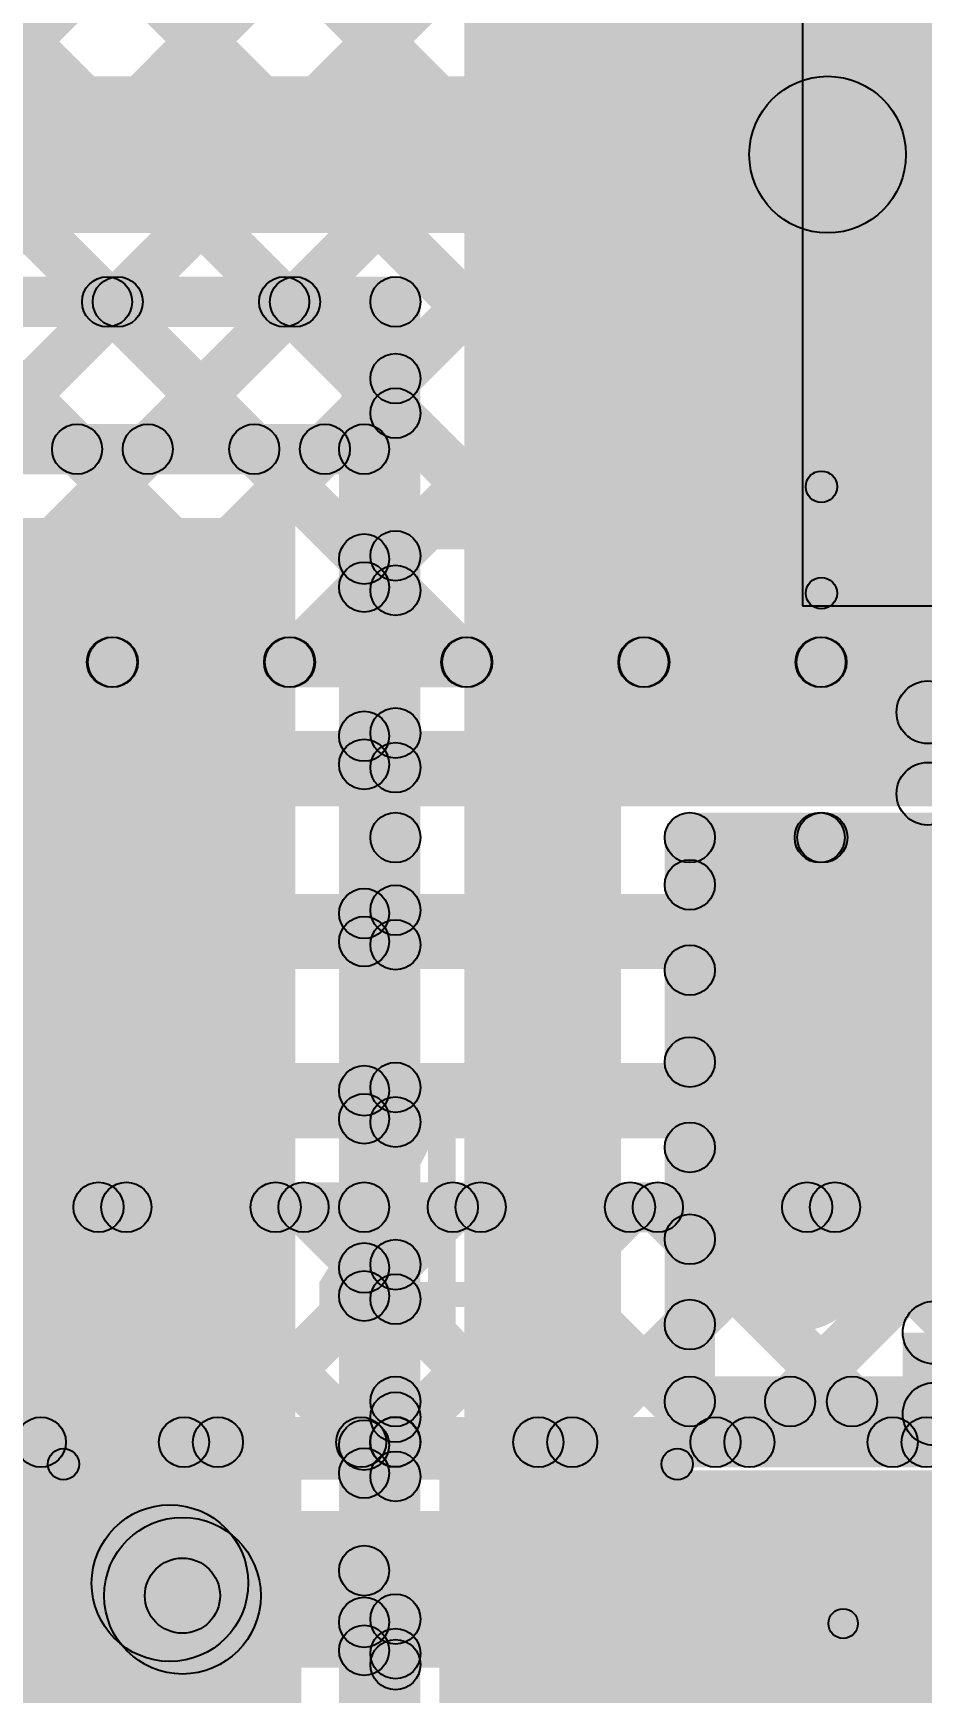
# Model space of a CAD drawing. Header units: millimetres. Extents: x -0.28 to 3.03, y -0.05 to 3.12.
# Drawn here: x 1.1552 to 1.297, y 0.7715 to 1.0364 of the extents above; entities that cross this region are included whole.
import ezdxf

# ---------------------------------------------------------------- set-up
doc = ezdxf.new("R2010")
doc.units = ezdxf.units.MM
doc.header["$MEASUREMENT"] = 0
for name, color, linetype in [('BottomLayer', 5, 'Continuous'), ('TopLayer', 1, 'Continuous'), ('TopOverlay', 2, 'Continuous'), ('TopPaste', 8, 'Continuous'), ('TopSolder', 216, 'Continuous'), ('ViaHoleLayer', 16, 'Continuous')]:
    doc.layers.add(name, color=color, linetype=linetype)

# ---------------------------------------------------------------- blocks, each defined once
blk = doc.blocks.new('NR5040T4R7N_16')
at = {"layer": 'TopLayer'}
for points in [[(-0.10039, 0.07874), (-0.04134, 0.07874), (-0.04134, -0.07874), (-0.10039, -0.07874)], [(0.04134, 0.07874), (0.10039, 0.07874), (0.10039, -0.07874), (0.04134, -0.07874)]]:
    blk.add_hatch(color=1, dxfattribs=at).paths.add_polyline_path(points)
at = {"layer": 'TopOverlay'}
h = blk.add_hatch(color=2, dxfattribs=at)
edge = h.paths.add_edge_path()
edge.add_arc((-0.103, 0.103), 0.0025, 0, 360)
h = blk.add_hatch(color=2, dxfattribs=at)
edge = h.paths.add_edge_path()
edge.add_arc((-0.103, 0.103), 0.0025, 0, 360)
for points in [[(0.103, 0.1055), (0.103, 0.1005), (-0.103, 0.1005), (-0.103, 0.1055)], [(-0.1055, 0.103), (-0.1005, 0.103), (-0.1005, 0.086), (-0.1055, 0.086)], [(0.1005, 0.103), (0.1055, 0.103), (0.1055, 0.086), (0.1005, 0.086)], [(-0.1055, -0.086), (-0.1005, -0.086), (-0.1005, -0.103), (-0.1055, -0.103)], [(0.1005, -0.086), (0.1055, -0.086), (0.1055, -0.103), (0.1005, -0.103)], [(0.103, -0.1005), (0.103, -0.1055), (-0.103, -0.1055), (-0.103, -0.1005)]]:
    blk.add_hatch(color=2, dxfattribs=at).paths.add_polyline_path(points)
h = blk.add_hatch(color=2, dxfattribs=at)
edge = h.paths.add_edge_path()
edge.add_arc((0.103, 0.103), 0.0025, 0, 360)
h = blk.add_hatch(color=2, dxfattribs=at)
edge = h.paths.add_edge_path()
edge.add_arc((0.103, 0.103), 0.0025, 0, 360)
h = blk.add_hatch(color=2, dxfattribs=at)
edge = h.paths.add_edge_path()
edge.add_arc((-0.103, 0.086), 0.0025, 0, 360)
h = blk.add_hatch(color=2, dxfattribs=at)
edge = h.paths.add_edge_path()
edge.add_arc((0.103, 0.086), 0.0025, 0, 360)
h = blk.add_hatch(color=2, dxfattribs=at)
edge = h.paths.add_edge_path()
edge.add_arc((-0.117, 0.076), 0.0025, 0, 360)
h = blk.add_hatch(color=2, dxfattribs=at)
edge = h.paths.add_edge_path()
edge.add_arc((-0.109, 0.076), 0.0025, 0, 360)
h = blk.add_hatch(color=2, dxfattribs=at)
edge = h.paths.add_edge_path()
edge.add_arc((-0.103, -0.086), 0.0025, 0, 360)
h = blk.add_hatch(color=2, dxfattribs=at)
edge = h.paths.add_edge_path()
edge.add_arc((0.103, -0.086), 0.0025, 0, 360)
h = blk.add_hatch(color=2, dxfattribs=at)
edge = h.paths.add_edge_path()
edge.add_arc((-0.103, -0.103), 0.0025, 0, 360)
h = blk.add_hatch(color=2, dxfattribs=at)
edge = h.paths.add_edge_path()
edge.add_arc((-0.103, -0.103), 0.0025, 0, 360)
h = blk.add_hatch(color=2, dxfattribs=at)
edge = h.paths.add_edge_path()
edge.add_arc((0.103, -0.103), 0.0025, 0, 360)
h = blk.add_hatch(color=2, dxfattribs=at)
edge = h.paths.add_edge_path()
edge.add_arc((0.103, -0.103), 0.0025, 0, 360)
at = {"layer": 'TopPaste'}
for points in [[(-0.10039, 0.07874), (-0.04134, 0.07874), (-0.04134, -0.07874), (-0.10039, -0.07874)], [(0.04134, 0.07874), (0.10039, 0.07874), (0.10039, -0.07874), (0.04134, -0.07874)]]:
    blk.add_hatch(color=8, dxfattribs=at).paths.add_polyline_path(points)
at = {"layer": 'TopSolder'}
for points in [[(-0.10439, 0.08274), (-0.03734, 0.08274), (-0.03734, -0.08274), (-0.10439, -0.08274)], [(0.03734, 0.08274), (0.10439, 0.08274), (0.10439, -0.08274), (0.03734, -0.08274)]]:
    blk.add_hatch(color=216, dxfattribs=at).paths.add_polyline_path(points)
at = {"layer": 'TopOverlay', "const_width": 0.005}
blk.add_lwpolyline([(-0.109, 0.076, 1), (-0.117, 0.076, 1)], format="xyb", close=True, dxfattribs=at)
at = {"layer": 'TopOverlay'}
for centre in [(-0.103, 0.103), (-0.103, 0.103), (0.103, 0.103), (0.103, 0.103), (-0.103, 0.086), (0.103, 0.086), (-0.117, 0.076), (-0.109, 0.076), (-0.103, -0.086), (0.103, -0.086), (-0.103, -0.103), (-0.103, -0.103), (0.103, -0.103), (0.103, -0.103)]:
    blk.add_circle(centre, 0.0025, dxfattribs=at)
blk = doc.blocks.new('SMA_18')
at = {"layer": 'TopLayer'}
for points in [[(-0.02953, -0.03346), (-0.12795, -0.03346), (-0.12795, 0.03346), (-0.02953, 0.03346)], [(0.12795, -0.03346), (0.02953, -0.03346), (0.02953, 0.03346), (0.12795, 0.03346)]]:
    blk.add_hatch(color=1, dxfattribs=at).paths.add_polyline_path(points)
at = {"layer": 'TopOverlay'}
h = blk.add_hatch(color=2, dxfattribs=at)
edge = h.paths.add_edge_path()
edge.add_arc((-0.09, 0.056), 0.005, 0, 360)
h = blk.add_hatch(color=2, dxfattribs=at)
edge = h.paths.add_edge_path()
edge.add_arc((-0.09, 0.056), 0.005, 0, 360)
for points in [[(-0.09, 0.051), (-0.09, 0.061), (0.094, 0.061), (0.094, 0.051)], [(0.173, 0.061), (0.095, 0.061), (0.095, 0.036), (0.173, 0.036)], [(0.181, 0.061), (0.131, 0.061), (0.131, -0.061), (0.181, -0.061)], [(-0.085, 0.043), (-0.095, 0.043), (-0.095, 0.056), (-0.085, 0.056)], [(0.173, -0.036), (0.094, -0.036), (0.094, -0.061), (0.173, -0.061)], [(-0.084, -0.056), (-0.094, -0.056), (-0.094, -0.043), (-0.084, -0.043)], [(-0.089, -0.061), (-0.089, -0.051), (0.095, -0.051), (0.095, -0.061)]]:
    blk.add_hatch(color=2, dxfattribs=at).paths.add_polyline_path(points)
h = blk.add_hatch(color=2, dxfattribs=at)
edge = h.paths.add_edge_path()
edge.add_arc((0.094, 0.056), 0.005, 0, 360)
h = blk.add_hatch(color=2, dxfattribs=at)
edge = h.paths.add_edge_path()
edge.add_arc((-0.09, 0.043), 0.005, 0, 360)
h = blk.add_hatch(color=2, dxfattribs=at)
edge = h.paths.add_edge_path()
edge.add_arc((-0.089, -0.043), 0.005, 0, 360)
h = blk.add_hatch(color=2, dxfattribs=at)
edge = h.paths.add_edge_path()
edge.add_arc((-0.089, -0.056), 0.005, 0, 360)
h = blk.add_hatch(color=2, dxfattribs=at)
edge = h.paths.add_edge_path()
edge.add_arc((-0.089, -0.056), 0.005, 0, 360)
h = blk.add_hatch(color=2, dxfattribs=at)
edge = h.paths.add_edge_path()
edge.add_arc((0.095, -0.056), 0.005, 0, 360)
at = {"layer": 'TopPaste'}
for points in [[(-0.02953, -0.03346), (-0.12795, -0.03346), (-0.12795, 0.03346), (-0.02953, 0.03346)], [(0.12795, -0.03346), (0.02953, -0.03346), (0.02953, 0.03346), (0.12795, 0.03346)]]:
    blk.add_hatch(color=8, dxfattribs=at).paths.add_polyline_path(points)
at = {"layer": 'TopSolder'}
for points in [[(-0.02553, -0.03746), (-0.13195, -0.03746), (-0.13195, 0.03746), (-0.02553, 0.03746)], [(0.13195, -0.03746), (0.02553, -0.03746), (0.02553, 0.03746), (0.13195, 0.03746)]]:
    blk.add_hatch(color=216, dxfattribs=at).paths.add_polyline_path(points)
at = {"layer": 'TopOverlay'}
for centre in [(-0.09, 0.056), (-0.09, 0.056), (0.094, 0.056), (-0.09, 0.043), (-0.089, -0.043), (-0.089, -0.056), (-0.089, -0.056), (0.095, -0.056)]:
    blk.add_circle(centre, 0.005, dxfattribs=at)
blk = doc.blocks.new('16_QFN__4_4__27')
at = {"layer": 'TopLayer'}
for points in [[(-0.04528, 0.09449), (-0.0315, 0.09449), (-0.0315, 0.06299), (-0.04528, 0.06299)], [(-0.01968, 0.09449), (-0.00591, 0.09449), (-0.00591, 0.06299), (-0.01968, 0.06299)], [(0.00591, 0.09449), (0.01969, 0.09449), (0.01969, 0.06299), (0.00591, 0.06299)], [(0.0315, 0.09449), (0.04528, 0.09449), (0.04528, 0.06299), (0.0315, 0.06299)], [(-0.04921, 0.04921), (0.04921, 0.04921), (0.04921, -0.04921), (-0.04921, -0.04921)], [(-0.09449, 0.04528), (-0.06299, 0.04528), (-0.06299, 0.0315), (-0.09449, 0.0315)], [(0.06299, 0.04528), (0.09449, 0.04528), (0.09449, 0.0315), (0.06299, 0.0315)], [(-0.09449, 0.01969), (-0.06299, 0.01969), (-0.06299, 0.00591), (-0.09449, 0.00591)], [(0.06299, 0.01969), (0.09449, 0.01969), (0.09449, 0.00591), (0.06299, 0.00591)], [(-0.09449, -0.00591), (-0.06299, -0.00591), (-0.06299, -0.01968), (-0.09449, -0.01968)], [(0.06299, -0.00591), (0.09449, -0.00591), (0.09449, -0.01968), (0.06299, -0.01968)], [(-0.09449, -0.0315), (-0.06299, -0.0315), (-0.06299, -0.04528), (-0.09449, -0.04528)], [(0.06299, -0.0315), (0.09449, -0.0315), (0.09449, -0.04528), (0.06299, -0.04528)], [(-0.04528, -0.06299), (-0.0315, -0.06299), (-0.0315, -0.09449), (-0.04528, -0.09449)], [(-0.01968, -0.06299), (-0.00591, -0.06299), (-0.00591, -0.09449), (-0.01968, -0.09449)], [(0.00591, -0.06299), (0.01969, -0.06299), (0.01969, -0.09449), (0.00591, -0.09449)], [(0.0315, -0.06299), (0.04528, -0.06299), (0.04528, -0.09449), (0.0315, -0.09449)]]:
    blk.add_hatch(color=1, dxfattribs=at).paths.add_polyline_path(points)
at = {"layer": 'TopOverlay'}
h = blk.add_hatch(color=2, dxfattribs=at)
edge = h.paths.add_edge_path()
edge.add_arc((-0.07768, 0.07731), 0.00236, 0, 360)
h = blk.add_hatch(color=2, dxfattribs=at)
edge = h.paths.add_edge_path()
edge.add_arc((-0.07768, 0.07731), 0.00236, 0, 360)
for points in [[(-0.05268, 0.07968), (-0.05268, 0.07495), (-0.07768, 0.07495), (-0.07768, 0.07968)], [(0.07841, 0.08003), (0.07841, 0.07531), (0.05341, 0.07531), (0.05341, 0.08003)], [(-0.08004, 0.07731), (-0.07532, 0.07731), (-0.07532, 0.05231), (-0.08004, 0.05231)], [(0.07605, 0.07767), (0.08077, 0.07767), (0.08077, 0.05267), (0.07605, 0.05267)], [(-0.08096, -0.05266), (-0.07624, -0.05266), (-0.07624, -0.07766), (-0.08096, -0.07766)], [(0.07616, -0.05355), (0.08089, -0.05355), (0.08089, -0.07855), (0.07616, -0.07855)], [(-0.0536, -0.0753), (-0.0536, -0.08002), (-0.0786, -0.08002), (-0.0786, -0.0753)], [(0.07852, -0.07619), (0.07852, -0.08091), (0.05352, -0.08091), (0.05352, -0.07619)]]:
    blk.add_hatch(color=2, dxfattribs=at).paths.add_polyline_path(points)
h = blk.add_hatch(color=2, dxfattribs=at)
edge = h.paths.add_edge_path()
edge.add_arc((-0.05268, 0.07731), 0.00236, 0, 360)
h = blk.add_hatch(color=2, dxfattribs=at)
edge = h.paths.add_edge_path()
edge.add_arc((0.05341, 0.07767), 0.00236, 0, 360)
h = blk.add_hatch(color=2, dxfattribs=at)
edge = h.paths.add_edge_path()
edge.add_arc((0.07841, 0.07767), 0.00236, 0, 360)
h = blk.add_hatch(color=2, dxfattribs=at)
edge = h.paths.add_edge_path()
edge.add_arc((0.07841, 0.07767), 0.00236, 0, 360)
h = blk.add_hatch(color=2, dxfattribs=at)
edge = h.paths.add_edge_path()
edge.add_arc((-0.09, 0.057), 0.005, 0, 360)
h = blk.add_hatch(color=2, dxfattribs=at)
edge = h.paths.add_edge_path()
edge.add_arc((-0.086, 0.057), 0.005, 0, 360)
h = blk.add_hatch(color=2, dxfattribs=at)
edge = h.paths.add_edge_path()
edge.add_arc((-0.07768, 0.05231), 0.00236, 0, 360)
h = blk.add_hatch(color=2, dxfattribs=at)
edge = h.paths.add_edge_path()
edge.add_arc((0.07841, 0.05267), 0.00236, 0, 360)
h = blk.add_hatch(color=2, dxfattribs=at)
edge = h.paths.add_edge_path()
edge.add_arc((-0.0786, -0.05266), 0.00236, 0, 360)
h = blk.add_hatch(color=2, dxfattribs=at)
edge = h.paths.add_edge_path()
edge.add_arc((0.07852, -0.05355), 0.00236, 0, 360)
h = blk.add_hatch(color=2, dxfattribs=at)
edge = h.paths.add_edge_path()
edge.add_arc((-0.0786, -0.07766), 0.00236, 0, 360)
h = blk.add_hatch(color=2, dxfattribs=at)
edge = h.paths.add_edge_path()
edge.add_arc((-0.0786, -0.07766), 0.00236, 0, 360)
h = blk.add_hatch(color=2, dxfattribs=at)
edge = h.paths.add_edge_path()
edge.add_arc((-0.0536, -0.07766), 0.00236, 0, 360)
h = blk.add_hatch(color=2, dxfattribs=at)
edge = h.paths.add_edge_path()
edge.add_arc((0.05352, -0.07855), 0.00236, 0, 360)
h = blk.add_hatch(color=2, dxfattribs=at)
edge = h.paths.add_edge_path()
edge.add_arc((0.07852, -0.07855), 0.00236, 0, 360)
h = blk.add_hatch(color=2, dxfattribs=at)
edge = h.paths.add_edge_path()
edge.add_arc((0.07852, -0.07855), 0.00236, 0, 360)
at = {"layer": 'TopPaste'}
for points in [[(-0.04528, 0.09449), (-0.0315, 0.09449), (-0.0315, 0.06299), (-0.04528, 0.06299)], [(-0.01968, 0.09449), (-0.00591, 0.09449), (-0.00591, 0.06299), (-0.01968, 0.06299)], [(0.00591, 0.09449), (0.01969, 0.09449), (0.01969, 0.06299), (0.00591, 0.06299)], [(0.0315, 0.09449), (0.04528, 0.09449), (0.04528, 0.06299), (0.0315, 0.06299)], [(-0.04921, 0.04921), (0.04921, 0.04921), (0.04921, -0.04921), (-0.04921, -0.04921)], [(-0.09449, 0.04528), (-0.06299, 0.04528), (-0.06299, 0.0315), (-0.09449, 0.0315)], [(0.06299, 0.04528), (0.09449, 0.04528), (0.09449, 0.0315), (0.06299, 0.0315)], [(-0.09449, 0.01969), (-0.06299, 0.01969), (-0.06299, 0.00591), (-0.09449, 0.00591)], [(0.06299, 0.01969), (0.09449, 0.01969), (0.09449, 0.00591), (0.06299, 0.00591)], [(-0.09449, -0.00591), (-0.06299, -0.00591), (-0.06299, -0.01968), (-0.09449, -0.01968)], [(0.06299, -0.00591), (0.09449, -0.00591), (0.09449, -0.01968), (0.06299, -0.01968)], [(-0.09449, -0.0315), (-0.06299, -0.0315), (-0.06299, -0.04528), (-0.09449, -0.04528)], [(0.06299, -0.0315), (0.09449, -0.0315), (0.09449, -0.04528), (0.06299, -0.04528)], [(-0.04528, -0.06299), (-0.0315, -0.06299), (-0.0315, -0.09449), (-0.04528, -0.09449)], [(-0.01968, -0.06299), (-0.00591, -0.06299), (-0.00591, -0.09449), (-0.01968, -0.09449)], [(0.00591, -0.06299), (0.01969, -0.06299), (0.01969, -0.09449), (0.00591, -0.09449)], [(0.0315, -0.06299), (0.04528, -0.06299), (0.04528, -0.09449), (0.0315, -0.09449)]]:
    blk.add_hatch(color=8, dxfattribs=at).paths.add_polyline_path(points)
at = {"layer": 'TopSolder'}
for points in [[(-0.04928, 0.09849), (-0.0275, 0.09849), (-0.0275, 0.05899), (-0.04928, 0.05899)], [(-0.02368, 0.09849), (-0.00191, 0.09849), (-0.00191, 0.05899), (-0.02368, 0.05899)], [(0.00191, 0.09849), (0.02369, 0.09849), (0.02369, 0.05899), (0.00191, 0.05899)], [(0.0275, 0.09849), (0.04928, 0.09849), (0.04928, 0.05899), (0.0275, 0.05899)], [(-0.05321, 0.05321), (0.05321, 0.05321), (0.05321, -0.05321), (-0.05321, -0.05321)], [(-0.09849, 0.04928), (-0.05899, 0.04928), (-0.05899, 0.0275), (-0.09849, 0.0275)], [(0.05899, 0.04928), (0.09849, 0.04928), (0.09849, 0.0275), (0.05899, 0.0275)], [(-0.09849, 0.02369), (-0.05899, 0.02369), (-0.05899, 0.00191), (-0.09849, 0.00191)], [(0.05899, 0.02369), (0.09849, 0.02369), (0.09849, 0.00191), (0.05899, 0.00191)], [(-0.09849, -0.00191), (-0.05899, -0.00191), (-0.05899, -0.02368), (-0.09849, -0.02368)], [(0.05899, -0.00191), (0.09849, -0.00191), (0.09849, -0.02368), (0.05899, -0.02368)], [(-0.09849, -0.0275), (-0.05899, -0.0275), (-0.05899, -0.04928), (-0.09849, -0.04928)], [(0.05899, -0.0275), (0.09849, -0.0275), (0.09849, -0.04928), (0.05899, -0.04928)], [(-0.04928, -0.05899), (-0.0275, -0.05899), (-0.0275, -0.09849), (-0.04928, -0.09849)], [(-0.02368, -0.05899), (-0.00191, -0.05899), (-0.00191, -0.09849), (-0.02368, -0.09849)], [(0.00191, -0.05899), (0.02369, -0.05899), (0.02369, -0.09849), (0.00191, -0.09849)], [(0.0275, -0.05899), (0.04928, -0.05899), (0.04928, -0.09849), (0.0275, -0.09849)]]:
    blk.add_hatch(color=216, dxfattribs=at).paths.add_polyline_path(points)
at = {"layer": 'TopOverlay', "const_width": 0.01}
blk.add_lwpolyline([(-0.086, 0.057, 1), (-0.09, 0.057, 1)], format="xyb", close=True, dxfattribs=at)
at = {"layer": 'TopOverlay'}
for centre, radius in [((-0.07768, 0.07731), 0.00236), ((-0.07768, 0.07731), 0.00236), ((-0.05268, 0.07731), 0.00236), ((0.05341, 0.07767), 0.00236), ((0.07841, 0.07767), 0.00236), ((0.07841, 0.07767), 0.00236), ((-0.09, 0.057), 0.005), ((-0.086, 0.057), 0.005), ((-0.07768, 0.05231), 0.00236), ((0.07841, 0.05267), 0.00236), ((-0.0786, -0.05266), 0.00236), ((0.07852, -0.05355), 0.00236), ((-0.0786, -0.07766), 0.00236), ((-0.0786, -0.07766), 0.00236), ((-0.0536, -0.07766), 0.00236), ((0.05352, -0.07855), 0.00236), ((0.07852, -0.07855), 0.00236), ((0.07852, -0.07855), 0.00236)]:
    blk.add_circle(centre, radius, dxfattribs=at)
blk = doc.blocks.new('R__0603_65')
at = {"layer": 'TopLayer'}
for points in [[(-0.015, 0.0175), (-0.015, -0.0175), (-0.045, -0.0175), (-0.045, 0.0175)], [(0.045, 0.0175), (0.045, -0.0175), (0.015, -0.0175), (0.015, 0.0175)]]:
    blk.add_hatch(color=1, dxfattribs=at).paths.add_polyline_path(points)
at = {"layer": 'TopOverlay'}
h = blk.add_hatch(color=2, dxfattribs=at)
edge = h.paths.add_edge_path()
edge.add_arc((-0.049, 0.021), 0.0025, 0, 360)
h = blk.add_hatch(color=2, dxfattribs=at)
edge = h.paths.add_edge_path()
edge.add_arc((-0.049, 0.021), 0.0025, 0, 360)
for points in [[(0.049, 0.0235), (0.049, 0.0185), (-0.049, 0.0185), (-0.049, 0.0235)], [(-0.0515, 0.021), (-0.0465, 0.021), (-0.0465, -0.021), (-0.0515, -0.021)], [(0.0465, 0.021), (0.0515, 0.021), (0.0515, -0.021), (0.0465, -0.021)], [(0.049, -0.0185), (0.049, -0.0235), (-0.049, -0.0235), (-0.049, -0.0185)]]:
    blk.add_hatch(color=2, dxfattribs=at).paths.add_polyline_path(points)
h = blk.add_hatch(color=2, dxfattribs=at)
edge = h.paths.add_edge_path()
edge.add_arc((0.049, 0.021), 0.0025, 0, 360)
h = blk.add_hatch(color=2, dxfattribs=at)
edge = h.paths.add_edge_path()
edge.add_arc((0.049, 0.021), 0.0025, 0, 360)
h = blk.add_hatch(color=2, dxfattribs=at)
edge = h.paths.add_edge_path()
edge.add_arc((-0.049, -0.021), 0.0025, 0, 360)
h = blk.add_hatch(color=2, dxfattribs=at)
edge = h.paths.add_edge_path()
edge.add_arc((-0.049, -0.021), 0.0025, 0, 360)
h = blk.add_hatch(color=2, dxfattribs=at)
edge = h.paths.add_edge_path()
edge.add_arc((0.049, -0.021), 0.0025, 0, 360)
h = blk.add_hatch(color=2, dxfattribs=at)
edge = h.paths.add_edge_path()
edge.add_arc((0.049, -0.021), 0.0025, 0, 360)
at = {"layer": 'TopPaste'}
for points in [[(-0.015, 0.0175), (-0.015, -0.0175), (-0.045, -0.0175), (-0.045, 0.0175)], [(0.045, 0.0175), (0.045, -0.0175), (0.015, -0.0175), (0.015, 0.0175)]]:
    blk.add_hatch(color=8, dxfattribs=at).paths.add_polyline_path(points)
at = {"layer": 'TopSolder'}
for points in [[(-0.011, 0.0215), (-0.011, -0.0215), (-0.049, -0.0215), (-0.049, 0.0215)], [(0.049, 0.0215), (0.049, -0.0215), (0.011, -0.0215), (0.011, 0.0215)]]:
    blk.add_hatch(color=216, dxfattribs=at).paths.add_polyline_path(points)
at = {"layer": 'TopOverlay'}
for centre in [(-0.049, 0.021), (-0.049, 0.021), (0.049, 0.021), (0.049, 0.021), (-0.049, -0.021), (-0.049, -0.021), (0.049, -0.021), (0.049, -0.021)]:
    blk.add_circle(centre, 0.0025, dxfattribs=at)

msp = doc.modelspace()

# ---------------------------------------------------------------- hatches: boundary and pattern name
at = {"layer": 'BottomLayer'}
for points in [[(1.05743, 0.93317), (1.05177, 0.93883), (1.3593, 1.24636), (1.36496, 1.2407)], [(1.08572, 0.93317), (1.08006, 0.93883), (1.37981, 1.23858), (1.38546, 1.23292)], [(1.114, 0.93317), (1.10834, 0.93883), (1.39395, 1.22444), (1.39961, 1.21878)], [(1.14228, 0.93317), (1.13663, 0.93883), (1.40809, 1.21029), (1.41375, 1.20464)], [(1.17057, 0.93317), (1.16491, 0.93883), (1.42223, 1.19615), (1.42789, 1.19049)], [(1.19885, 0.93317), (1.1932, 0.93883), (1.42517, 1.1708), (1.43083, 1.16515)], [(1.22714, 0.93317), (1.22148, 0.93883), (1.42517, 1.14252), (1.43083, 1.13686)], [(1.21483, 1.10968), (1.22048, 1.11534), (1.39699, 0.93883), (1.39133, 0.93317)], [(1.25542, 0.93317), (1.24976, 0.93883), (1.42517, 1.11424), (1.43083, 1.10858)], [(1.19991, 1.09631), (1.20557, 1.10197), (1.36871, 0.93883), (1.36305, 0.93317)], [(1.15643, 1.08322), (1.16209, 1.08888), (1.31214, 0.93883), (1.30648, 0.93317)], [(1.18447, 1.08347), (1.19013, 1.08913), (1.34042, 0.93883), (1.33477, 0.93317)], [(1.28371, 0.93317), (1.27805, 0.93883), (1.42517, 1.08595), (1.43083, 1.08029)], [(1.14624, 1.06513), (1.1519, 1.07079), (1.28385, 0.93883), (1.2782, 0.93317)], [(1.11978, 1.0633), (1.12544, 1.06896), (1.25557, 0.93883), (1.24991, 0.93317)], [(1.03801, 1.06022), (1.04366, 1.06588), (1.17072, 0.93883), (1.16506, 0.93317)], [(1.06576, 1.06076), (1.07142, 1.06641), (1.199, 0.93883), (1.19334, 0.93317)], [(1.09298, 1.06182), (1.09863, 1.06748), (1.22729, 0.93883), (1.22163, 0.93317)], [(0.92604, 0.932), (0.92604, 0.94), (1.47096, 0.94), (1.47096, 0.932)], [(0.919, 0.913), (0.919, 0.925), (2.01, 0.925), (2.01, 0.913)], [(0.873, 0.887), (0.873, 0.899), (1.98297, 0.899), (1.98297, 0.887)], [(0.82003, 0.86), (0.82003, 0.872), (1.917, 0.872), (1.917, 0.86)], [(0.82003, 0.845), (0.82003, 0.853), (1.90179, 0.853), (1.90179, 0.845)], [(1.12933, 0.80708), (1.12367, 0.81274), (1.16276, 0.85183), (1.16842, 0.84617)], [(1.13892, 0.84617), (1.14458, 0.85183), (1.18208, 0.81433), (1.17642, 0.80867)], [(1.15921, 0.80867), (1.15355, 0.81433), (1.19105, 0.85183), (1.19671, 0.84617)], [(1.16721, 0.84617), (1.17286, 0.85183), (1.21036, 0.81433), (1.20471, 0.80867)], [(1.18749, 0.80867), (1.18183, 0.81433), (1.21933, 0.85183), (1.22499, 0.84617)], [(1.19549, 0.84617), (1.20115, 0.85183), (1.23865, 0.81433), (1.23299, 0.80867)], [(1.21577, 0.80867), (1.21012, 0.81433), (1.24762, 0.85183), (1.25327, 0.84617)], [(1.22378, 0.84617), (1.22943, 0.85183), (1.26693, 0.81433), (1.26128, 0.80867)], [(1.24406, 0.80867), (1.2384, 0.81433), (1.2759, 0.85183), (1.28156, 0.84617)], [(1.25206, 0.84617), (1.25772, 0.85183), (1.29522, 0.81433), (1.28956, 0.80867)], [(1.27234, 0.80867), (1.26669, 0.81433), (1.30419, 0.85183), (1.30984, 0.84617)], [(1.28034, 0.84617), (1.286, 0.85183), (1.3235, 0.81433), (1.31784, 0.80867)], [(1.30063, 0.80867), (1.29497, 0.81433), (1.33247, 0.85183), (1.33813, 0.84617)], [(1.135, 0.8075), (1.135, 0.8155), (1.772, 0.8155), (1.772, 0.8075)], [(1.135, 0.7755), (1.135, 0.8005), (1.772, 0.8005), (1.772, 0.7755)]]:
    msp.add_hatch(color=5, dxfattribs=at).paths.add_polyline_path(points)
h = msp.add_hatch(color=5, dxfattribs=at)
edge = h.paths.add_edge_path()
edge.add_arc((1.16774, 0.936), 0.004, 0, 360)
h = msp.add_hatch(color=5, dxfattribs=at)
edge = h.paths.add_edge_path()
edge.add_arc((1.16789, 0.936), 0.004, 0, 360)
h = msp.add_hatch(color=5, dxfattribs=at)
edge = h.paths.add_edge_path()
edge.add_arc((1.19602, 0.936), 0.004, 0, 360)
h = msp.add_hatch(color=5, dxfattribs=at)
edge = h.paths.add_edge_path()
edge.add_arc((1.19617, 0.936), 0.004, 0, 360)
h = msp.add_hatch(color=5, dxfattribs=at)
edge = h.paths.add_edge_path()
edge.add_arc((1.22431, 0.936), 0.004, 0, 360)
h = msp.add_hatch(color=5, dxfattribs=at)
edge = h.paths.add_edge_path()
edge.add_arc((1.22446, 0.936), 0.004, 0, 360)
h = msp.add_hatch(color=5, dxfattribs=at)
edge = h.paths.add_edge_path()
edge.add_arc((1.25259, 0.936), 0.004, 0, 360)
h = msp.add_hatch(color=5, dxfattribs=at)
edge = h.paths.add_edge_path()
edge.add_arc((1.25274, 0.936), 0.004, 0, 360)
h = msp.add_hatch(color=5, dxfattribs=at)
edge = h.paths.add_edge_path()
edge.add_arc((1.28088, 0.936), 0.004, 0, 360)
h = msp.add_hatch(color=5, dxfattribs=at)
edge = h.paths.add_edge_path()
edge.add_arc((1.28103, 0.936), 0.004, 0, 360)
h = msp.add_hatch(color=5, dxfattribs=at)
edge = h.paths.add_edge_path()
edge.add_arc((1.16559, 0.849), 0.004, 0, 360)
h = msp.add_hatch(color=5, dxfattribs=at)
edge = h.paths.add_edge_path()
edge.add_arc((1.17004, 0.849), 0.004, 0, 360)
h = msp.add_hatch(color=5, dxfattribs=at)
edge = h.paths.add_edge_path()
edge.add_arc((1.19388, 0.849), 0.004, 0, 360)
h = msp.add_hatch(color=5, dxfattribs=at)
edge = h.paths.add_edge_path()
edge.add_arc((1.19832, 0.849), 0.004, 0, 360)
h = msp.add_hatch(color=5, dxfattribs=at)
edge = h.paths.add_edge_path()
edge.add_arc((1.22216, 0.849), 0.004, 0, 360)
h = msp.add_hatch(color=5, dxfattribs=at)
edge = h.paths.add_edge_path()
edge.add_arc((1.2266, 0.849), 0.004, 0, 360)
h = msp.add_hatch(color=5, dxfattribs=at)
edge = h.paths.add_edge_path()
edge.add_arc((1.25045, 0.849), 0.004, 0, 360)
h = msp.add_hatch(color=5, dxfattribs=at)
edge = h.paths.add_edge_path()
edge.add_arc((1.25489, 0.849), 0.004, 0, 360)
h = msp.add_hatch(color=5, dxfattribs=at)
edge = h.paths.add_edge_path()
edge.add_arc((1.27873, 0.849), 0.004, 0, 360)
h = msp.add_hatch(color=5, dxfattribs=at)
edge = h.paths.add_edge_path()
edge.add_arc((1.28317, 0.849), 0.004, 0, 360)
h = msp.add_hatch(color=5, dxfattribs=at)
edge = h.paths.add_edge_path()
edge.add_arc((1.277, 0.841), 0.01181, 0, 360)
h = msp.add_hatch(color=5, dxfattribs=at)
edge = h.paths.add_edge_path()
edge.add_arc((1.15638, 0.8115), 0.004, 0, 360)
h = msp.add_hatch(color=5, dxfattribs=at)
edge = h.paths.add_edge_path()
edge.add_arc((1.17925, 0.8115), 0.004, 0, 360)
h = msp.add_hatch(color=5, dxfattribs=at)
edge = h.paths.add_edge_path()
edge.add_arc((1.18466, 0.8115), 0.004, 0, 360)
h = msp.add_hatch(color=5, dxfattribs=at)
edge = h.paths.add_edge_path()
edge.add_arc((1.20754, 0.8115), 0.004, 0, 360)
h = msp.add_hatch(color=5, dxfattribs=at)
edge = h.paths.add_edge_path()
edge.add_arc((1.21295, 0.8115), 0.004, 0, 360)
h = msp.add_hatch(color=5, dxfattribs=at)
edge = h.paths.add_edge_path()
edge.add_arc((1.23582, 0.8115), 0.004, 0, 360)
h = msp.add_hatch(color=5, dxfattribs=at)
edge = h.paths.add_edge_path()
edge.add_arc((1.24123, 0.8115), 0.004, 0, 360)
h = msp.add_hatch(color=5, dxfattribs=at)
edge = h.paths.add_edge_path()
edge.add_arc((1.2641, 0.8115), 0.004, 0, 360)
h = msp.add_hatch(color=5, dxfattribs=at)
edge = h.paths.add_edge_path()
edge.add_arc((1.26951, 0.8115), 0.004, 0, 360)
h = msp.add_hatch(color=5, dxfattribs=at)
edge = h.paths.add_edge_path()
edge.add_arc((1.29239, 0.8115), 0.004, 0, 360)
h = msp.add_hatch(color=5, dxfattribs=at)
edge = h.paths.add_edge_path()
edge.add_arc((1.2978, 0.8115), 0.004, 0, 360)
at = {"layer": 'TopLayer'}
for points in [[(1.224, 0.919), (1.351, 0.919), (1.351, 1.131), (1.224, 1.131)], [(1.008, 1.0045), (1.008, 1.0295), (1.282, 1.0295), (1.282, 1.0045)], [(1.224, 0.787), (1.249, 0.787), (1.249, 1.017), (1.224, 1.017)], [(1.008, 0.9895), (1.008, 0.9975), (1.213, 0.9975), (1.213, 0.9895)], [(1.13584, 0.99067), (1.1415, 0.99633), (1.165, 0.97283), (1.15934, 0.96717)], [(1.148, 0.96717), (1.14234, 0.97283), (1.16584, 0.99633), (1.1715, 0.99067)], [(1.16413, 0.99067), (1.16979, 0.99633), (1.19329, 0.97283), (1.18763, 0.96717)], [(1.17628, 0.96717), (1.17063, 0.97283), (1.19413, 0.99633), (1.19978, 0.99067)], [(1.19241, 0.99067), (1.19807, 0.99633), (1.21583, 0.97857), (1.21017, 0.97291)], [(1.217, 0.908), (1.209, 0.908), (1.209, 0.9935), (1.217, 0.9935)], [(1.217, 0.908), (1.209, 0.908), (1.209, 0.9935), (1.217, 0.9935)], [(1.20457, 0.96717), (1.19891, 0.97283), (1.21017, 0.98409), (1.21583, 0.97843)], [(0.61, 0.966), (0.61, 0.974), (1.208, 0.974), (1.208, 0.966)], [(1.212, 0.849), (1.204, 0.849), (1.204, 0.97), (1.212, 0.97)], [(0.535, 0.802), (1.197, 0.802), (1.197, 0.959), (0.535, 0.959)], [(1.21083, 0.94515), (1.20517, 0.9508), (1.21017, 0.9558), (1.21583, 0.95015)], [(1.20517, 0.94963), (1.21083, 0.95529), (1.21583, 0.95029), (1.21017, 0.94463)], [(1.27884, 0.81517), (1.27319, 0.82083), (1.40019, 0.94783), (1.40584, 0.94217)], [(1.21083, 0.91686), (1.20517, 0.92252), (1.21017, 0.92752), (1.21583, 0.92186)], [(1.20517, 0.92134), (1.21083, 0.927), (1.21583, 0.922), (1.21017, 0.91634)], [(1.26, 0.904), (1.26, 0.912), (1.362, 0.912), (1.362, 0.904)], [(1.26283, 0.82744), (1.25717, 0.8331), (1.3349, 0.91083), (1.34056, 0.90517)], [(1.26283, 0.88401), (1.25717, 0.88967), (1.27833, 0.91083), (1.28399, 0.90517)], [(1.26283, 0.85573), (1.25717, 0.86138), (1.30662, 0.91083), (1.31227, 0.90517)], [(1.27791, 0.90517), (1.28357, 0.91083), (1.38583, 0.80857), (1.38017, 0.80291)], [(1.217, 0.818), (1.209, 0.818), (1.209, 0.908), (1.217, 0.908)], [(1.264, 0.818), (1.256, 0.818), (1.256, 0.908), (1.264, 0.908)], [(1.25717, 0.89763), (1.26283, 0.90329), (1.34529, 0.82083), (1.33963, 0.81517)], [(1.21083, 0.88858), (1.20517, 0.89424), (1.21017, 0.89924), (1.21583, 0.89358)], [(1.20517, 0.89306), (1.21083, 0.89872), (1.21583, 0.89372), (1.21017, 0.88806)], [(1.25717, 0.86934), (1.26283, 0.875), (1.317, 0.82083), (1.31134, 0.81517)], [(1.21083, 0.86029), (1.20517, 0.86595), (1.21017, 0.87095), (1.21583, 0.86529)], [(1.20517, 0.86478), (1.21083, 0.87043), (1.21583, 0.86543), (1.21017, 0.85978)], [(1.212, 0.791), (1.204, 0.791), (1.204, 0.849), (1.212, 0.849)], [(1.212, 0.791), (1.204, 0.791), (1.204, 0.849), (1.212, 0.849)], [(1.25717, 0.84106), (1.26283, 0.84672), (1.28872, 0.82083), (1.28306, 0.81517)], [(1.21083, 0.83201), (1.20517, 0.83767), (1.21017, 0.84267), (1.21583, 0.83701)], [(1.20517, 0.83649), (1.21083, 0.84215), (1.21583, 0.83715), (1.21017, 0.83149)], [(0.906, 0.738), (1.197, 0.738), (1.197, 0.838), (0.906, 0.838)], [(1.26, 0.814), (1.26, 0.822), (1.343, 0.822), (1.343, 0.814)], [(1.21083, 0.80373), (1.20517, 0.80938), (1.21017, 0.81438), (1.21583, 0.80873)], [(1.20517, 0.80821), (1.21083, 0.81386), (1.21583, 0.80886), (1.21017, 0.80321)], [(1.217, 0.776), (1.209, 0.776), (1.209, 0.8155), (1.217, 0.8155)], [(1.217, 0.776), (1.209, 0.776), (1.209, 0.8155), (1.217, 0.8155)], [(1.217, 0.776), (1.209, 0.776), (1.209, 0.8155), (1.217, 0.8155)], [(1.224, 0.763), (1.332, 0.763), (1.332, 0.807), (1.224, 0.807)], [(1.16816, 0.78016), (1.18584, 0.79784), (1.18784, 0.79584), (1.17016, 0.77816)], [(1.212, 0.767), (1.204, 0.767), (1.204, 0.791), (1.212, 0.791)], [(1.185, 0.75703), (1.173, 0.75703), (1.173, 0.787), (1.185, 0.787)], [(1.21083, 0.77544), (1.20517, 0.7811), (1.21017, 0.7861), (1.21583, 0.78044)], [(1.20517, 0.77992), (1.21083, 0.78558), (1.21583, 0.78058), (1.21017, 0.77492)], [(1.217, 0.767), (1.209, 0.767), (1.209, 0.776), (1.217, 0.776)], [(1.217, 0.767), (1.209, 0.767), (1.209, 0.776), (1.217, 0.776)]]:
    msp.add_hatch(color=1, dxfattribs=at).paths.add_polyline_path(points)
h = msp.add_hatch(color=1, dxfattribs=at)
edge = h.paths.add_edge_path()
edge.add_arc((1.282, 1.017), 0.0125, 0, 360)
h = msp.add_hatch(color=1, dxfattribs=at)
edge = h.paths.add_edge_path()
edge.add_arc((1.16696, 0.9935), 0.004, 0, 360)
h = msp.add_hatch(color=1, dxfattribs=at)
edge = h.paths.add_edge_path()
edge.add_arc((1.16867, 0.9935), 0.004, 0, 360)
h = msp.add_hatch(color=1, dxfattribs=at)
edge = h.paths.add_edge_path()
edge.add_arc((1.19524, 0.9935), 0.004, 0, 360)
h = msp.add_hatch(color=1, dxfattribs=at)
edge = h.paths.add_edge_path()
edge.add_arc((1.19696, 0.9935), 0.004, 0, 360)
h = msp.add_hatch(color=1, dxfattribs=at)
edge = h.paths.add_edge_path()
edge.add_arc((1.213, 0.9935), 0.004, 0, 360)
h = msp.add_hatch(color=1, dxfattribs=at)
edge = h.paths.add_edge_path()
edge.add_arc((1.213, 0.9935), 0.004, 0, 360)
h = msp.add_hatch(color=1, dxfattribs=at)
edge = h.paths.add_edge_path()
edge.add_arc((1.213, 0.9935), 0.004, 0, 360)
h = msp.add_hatch(color=1, dxfattribs=at)
edge = h.paths.add_edge_path()
edge.add_arc((1.213, 0.98126), 0.004, 0, 360)
h = msp.add_hatch(color=1, dxfattribs=at)
edge = h.paths.add_edge_path()
edge.add_arc((1.213, 0.97574), 0.004, 0, 360)
h = msp.add_hatch(color=1, dxfattribs=at)
edge = h.paths.add_edge_path()
edge.add_arc((1.16217, 0.97), 0.004, 0, 360)
h = msp.add_hatch(color=1, dxfattribs=at)
edge = h.paths.add_edge_path()
edge.add_arc((1.17346, 0.97), 0.004, 0, 360)
h = msp.add_hatch(color=1, dxfattribs=at)
edge = h.paths.add_edge_path()
edge.add_arc((1.19046, 0.97), 0.004, 0, 360)
h = msp.add_hatch(color=1, dxfattribs=at)
edge = h.paths.add_edge_path()
edge.add_arc((1.20174, 0.97), 0.004, 0, 360)
h = msp.add_hatch(color=1, dxfattribs=at)
edge = h.paths.add_edge_path()
edge.add_arc((1.208, 0.97), 0.004, 0, 360)
h = msp.add_hatch(color=1, dxfattribs=at)
edge = h.paths.add_edge_path()
edge.add_arc((1.208, 0.97), 0.004, 0, 360)
h = msp.add_hatch(color=1, dxfattribs=at)
edge = h.paths.add_edge_path()
edge.add_arc((1.208, 0.95246), 0.004, 0, 360)
h = msp.add_hatch(color=1, dxfattribs=at)
edge = h.paths.add_edge_path()
edge.add_arc((1.213, 0.95298), 0.004, 0, 360)
h = msp.add_hatch(color=1, dxfattribs=at)
edge = h.paths.add_edge_path()
edge.add_arc((1.208, 0.94798), 0.004, 0, 360)
h = msp.add_hatch(color=1, dxfattribs=at)
edge = h.paths.add_edge_path()
edge.add_arc((1.213, 0.94746), 0.004, 0, 360)
h = msp.add_hatch(color=1, dxfattribs=at)
edge = h.paths.add_edge_path()
edge.add_arc((1.208, 0.92417), 0.004, 0, 360)
h = msp.add_hatch(color=1, dxfattribs=at)
edge = h.paths.add_edge_path()
edge.add_arc((1.213, 0.92469), 0.004, 0, 360)
h = msp.add_hatch(color=1, dxfattribs=at)
edge = h.paths.add_edge_path()
edge.add_arc((1.208, 0.91969), 0.004, 0, 360)
h = msp.add_hatch(color=1, dxfattribs=at)
edge = h.paths.add_edge_path()
edge.add_arc((1.213, 0.91917), 0.004, 0, 360)
h = msp.add_hatch(color=1, dxfattribs=at)
edge = h.paths.add_edge_path()
edge.add_arc((1.213, 0.908), 0.004, 0, 360)
h = msp.add_hatch(color=1, dxfattribs=at)
edge = h.paths.add_edge_path()
edge.add_arc((1.213, 0.908), 0.004, 0, 360)
h = msp.add_hatch(color=1, dxfattribs=at)
edge = h.paths.add_edge_path()
edge.add_arc((1.213, 0.908), 0.004, 0, 360)
h = msp.add_hatch(color=1, dxfattribs=at)
edge = h.paths.add_edge_path()
edge.add_arc((1.26, 0.908), 0.004, 0, 360)
h = msp.add_hatch(color=1, dxfattribs=at)
edge = h.paths.add_edge_path()
edge.add_arc((1.26, 0.908), 0.004, 0, 360)
h = msp.add_hatch(color=1, dxfattribs=at)
edge = h.paths.add_edge_path()
edge.add_arc((1.28074, 0.908), 0.004, 0, 360)
h = msp.add_hatch(color=1, dxfattribs=at)
edge = h.paths.add_edge_path()
edge.add_arc((1.28116, 0.908), 0.004, 0, 360)
h = msp.add_hatch(color=1, dxfattribs=at)
edge = h.paths.add_edge_path()
edge.add_arc((1.26, 0.90046), 0.004, 0, 360)
h = msp.add_hatch(color=1, dxfattribs=at)
edge = h.paths.add_edge_path()
edge.add_arc((1.208, 0.89589), 0.004, 0, 360)
h = msp.add_hatch(color=1, dxfattribs=at)
edge = h.paths.add_edge_path()
edge.add_arc((1.213, 0.89641), 0.004, 0, 360)
h = msp.add_hatch(color=1, dxfattribs=at)
edge = h.paths.add_edge_path()
edge.add_arc((1.208, 0.89141), 0.004, 0, 360)
h = msp.add_hatch(color=1, dxfattribs=at)
edge = h.paths.add_edge_path()
edge.add_arc((1.213, 0.89089), 0.004, 0, 360)
h = msp.add_hatch(color=1, dxfattribs=at)
edge = h.paths.add_edge_path()
edge.add_arc((1.26, 0.88684), 0.004, 0, 360)
h = msp.add_hatch(color=1, dxfattribs=at)
edge = h.paths.add_edge_path()
edge.add_arc((1.26, 0.87217), 0.004, 0, 360)
h = msp.add_hatch(color=1, dxfattribs=at)
edge = h.paths.add_edge_path()
edge.add_arc((1.208, 0.8676), 0.004, 0, 360)
h = msp.add_hatch(color=1, dxfattribs=at)
edge = h.paths.add_edge_path()
edge.add_arc((1.213, 0.86812), 0.004, 0, 360)
h = msp.add_hatch(color=1, dxfattribs=at)
edge = h.paths.add_edge_path()
edge.add_arc((1.208, 0.86312), 0.004, 0, 360)
h = msp.add_hatch(color=1, dxfattribs=at)
edge = h.paths.add_edge_path()
edge.add_arc((1.213, 0.8626), 0.004, 0, 360)
h = msp.add_hatch(color=1, dxfattribs=at)
edge = h.paths.add_edge_path()
edge.add_arc((1.26, 0.85855), 0.004, 0, 360)
h = msp.add_hatch(color=1, dxfattribs=at)
edge = h.paths.add_edge_path()
edge.add_arc((1.208, 0.849), 0.004, 0, 360)
h = msp.add_hatch(color=1, dxfattribs=at)
edge = h.paths.add_edge_path()
edge.add_arc((1.208, 0.849), 0.004, 0, 360)
h = msp.add_hatch(color=1, dxfattribs=at)
edge = h.paths.add_edge_path()
edge.add_arc((1.208, 0.849), 0.004, 0, 360)
h = msp.add_hatch(color=1, dxfattribs=at)
edge = h.paths.add_edge_path()
edge.add_arc((1.277, 0.841), 0.01181, 0, 360)
h = msp.add_hatch(color=1, dxfattribs=at)
edge = h.paths.add_edge_path()
edge.add_arc((1.26, 0.84389), 0.004, 0, 360)
h = msp.add_hatch(color=1, dxfattribs=at)
edge = h.paths.add_edge_path()
edge.add_arc((1.208, 0.83932), 0.004, 0, 360)
h = msp.add_hatch(color=1, dxfattribs=at)
edge = h.paths.add_edge_path()
edge.add_arc((1.213, 0.83984), 0.004, 0, 360)
h = msp.add_hatch(color=1, dxfattribs=at)
edge = h.paths.add_edge_path()
edge.add_arc((1.208, 0.83484), 0.004, 0, 360)
h = msp.add_hatch(color=1, dxfattribs=at)
edge = h.paths.add_edge_path()
edge.add_arc((1.213, 0.83432), 0.004, 0, 360)
h = msp.add_hatch(color=1, dxfattribs=at)
edge = h.paths.add_edge_path()
edge.add_arc((1.26, 0.83027), 0.004, 0, 360)
h = msp.add_hatch(color=1, dxfattribs=at)
edge = h.paths.add_edge_path()
edge.add_arc((1.213, 0.818), 0.004, 0, 360)
h = msp.add_hatch(color=1, dxfattribs=at)
edge = h.paths.add_edge_path()
edge.add_arc((1.26, 0.818), 0.004, 0, 360)
h = msp.add_hatch(color=1, dxfattribs=at)
edge = h.paths.add_edge_path()
edge.add_arc((1.26, 0.818), 0.004, 0, 360)
h = msp.add_hatch(color=1, dxfattribs=at)
edge = h.paths.add_edge_path()
edge.add_arc((1.27601, 0.818), 0.004, 0, 360)
h = msp.add_hatch(color=1, dxfattribs=at)
edge = h.paths.add_edge_path()
edge.add_arc((1.28589, 0.818), 0.004, 0, 360)
h = msp.add_hatch(color=1, dxfattribs=at)
edge = h.paths.add_edge_path()
edge.add_arc((1.213, 0.8155), 0.004, 0, 360)
h = msp.add_hatch(color=1, dxfattribs=at)
edge = h.paths.add_edge_path()
edge.add_arc((1.213, 0.8155), 0.004, 0, 360)
h = msp.add_hatch(color=1, dxfattribs=at)
edge = h.paths.add_edge_path()
edge.add_arc((1.213, 0.8155), 0.004, 0, 360)
h = msp.add_hatch(color=1, dxfattribs=at)
edge = h.paths.add_edge_path()
edge.add_arc((1.208, 0.81104), 0.004, 0, 360)
h = msp.add_hatch(color=1, dxfattribs=at)
edge = h.paths.add_edge_path()
edge.add_arc((1.213, 0.81155), 0.004, 0, 360)
h = msp.add_hatch(color=1, dxfattribs=at)
edge = h.paths.add_edge_path()
edge.add_arc((1.208, 0.80655), 0.004, 0, 360)
h = msp.add_hatch(color=1, dxfattribs=at)
edge = h.paths.add_edge_path()
edge.add_arc((1.213, 0.80604), 0.004, 0, 360)
h = msp.add_hatch(color=1, dxfattribs=at)
edge = h.paths.add_edge_path()
edge.add_arc((1.177, 0.789), 0.0125, 0, 360)
h = msp.add_hatch(color=1, dxfattribs=at)
edge = h.paths.add_edge_path()
edge.add_arc((1.179, 0.787), 0.0125, 0, 360)
h = msp.add_hatch(color=1, dxfattribs=at)
edge = h.paths.add_edge_path()
edge.add_arc((1.208, 0.791), 0.004, 0, 360)
h = msp.add_hatch(color=1, dxfattribs=at)
edge = h.paths.add_edge_path()
edge.add_arc((1.208, 0.791), 0.004, 0, 360)
h = msp.add_hatch(color=1, dxfattribs=at)
edge = h.paths.add_edge_path()
edge.add_arc((1.208, 0.791), 0.004, 0, 360)
h = msp.add_hatch(color=1, dxfattribs=at)
edge = h.paths.add_edge_path()
edge.add_arc((1.179, 0.787), 0.006, 0, 360)
h = msp.add_hatch(color=1, dxfattribs=at)
edge = h.paths.add_edge_path()
edge.add_arc((1.208, 0.78275), 0.004, 0, 360)
h = msp.add_hatch(color=1, dxfattribs=at)
edge = h.paths.add_edge_path()
edge.add_arc((1.213, 0.78327), 0.004, 0, 360)
h = msp.add_hatch(color=1, dxfattribs=at)
edge = h.paths.add_edge_path()
edge.add_arc((1.208, 0.77827), 0.004, 0, 360)
h = msp.add_hatch(color=1, dxfattribs=at)
edge = h.paths.add_edge_path()
edge.add_arc((1.213, 0.77775), 0.004, 0, 360)
h = msp.add_hatch(color=1, dxfattribs=at)
edge = h.paths.add_edge_path()
edge.add_arc((1.213, 0.776), 0.004, 0, 360)
h = msp.add_hatch(color=1, dxfattribs=at)
edge = h.paths.add_edge_path()
edge.add_arc((1.213, 0.776), 0.004, 0, 360)
h = msp.add_hatch(color=1, dxfattribs=at)
edge = h.paths.add_edge_path()
edge.add_arc((1.213, 0.776), 0.004, 0, 360)
h = msp.add_hatch(color=1, dxfattribs=at)
edge = h.paths.add_edge_path()
edge.add_arc((1.213, 0.776), 0.004, 0, 360)
h = msp.add_hatch(color=1, dxfattribs=at)
edge = h.paths.add_edge_path()
edge.add_arc((1.213, 0.776), 0.004, 0, 360)
at = {"layer": 'ViaHoleLayer'}
h = msp.add_hatch(color=16, dxfattribs=at)
edge = h.paths.add_edge_path()
edge.add_arc((1.277, 0.841), 0.00591, 0, 360)

# ---------------------------------------------------------------- linework, layer by layer
at = {"layer": 'BottomLayer'}
for centre in [(1.16774, 0.936), (1.16789, 0.936), (1.19602, 0.936), (1.19617, 0.936), (1.22431, 0.936), (1.22446, 0.936), (1.25259, 0.936), (1.25274, 0.936), (1.28088, 0.936), (1.28103, 0.936), (1.16559, 0.849), (1.17004, 0.849), (1.19388, 0.849), (1.19832, 0.849), (1.22216, 0.849), (1.2266, 0.849), (1.25045, 0.849), (1.25489, 0.849), (1.27873, 0.849), (1.28317, 0.849), (1.15638, 0.8115), (1.17925, 0.8115), (1.18466, 0.8115), (1.20754, 0.8115), (1.21295, 0.8115), (1.23582, 0.8115), (1.24123, 0.8115), (1.2641, 0.8115), (1.26951, 0.8115), (1.29239, 0.8115), (1.2978, 0.8115)]:
    msp.add_circle(centre, 0.004, dxfattribs=at)
at = {"layer": 'TopLayer'}
for p, q in [((1.278, 1.156), (1.278, 0.945)), ((1.278, 0.945), (1.503, 0.945))]:
    msp.add_line(p, q, dxfattribs=at)
for centre, radius in [((1.282, 1.017), 0.0125), ((1.16696, 0.9935), 0.004), ((1.16867, 0.9935), 0.004), ((1.19524, 0.9935), 0.004), ((1.19696, 0.9935), 0.004), ((1.213, 0.9935), 0.004), ((1.213, 0.9935), 0.004), ((1.213, 0.9935), 0.004), ((1.213, 0.98126), 0.004), ((1.213, 0.97574), 0.004), ((1.16217, 0.97), 0.004), ((1.17346, 0.97), 0.004), ((1.19046, 0.97), 0.004), ((1.20174, 0.97), 0.004), ((1.208, 0.97), 0.004), ((1.208, 0.97), 0.004), ((1.208, 0.95246), 0.004), ((1.213, 0.95298), 0.004), ((1.208, 0.94798), 0.004), ((1.213, 0.94746), 0.004), ((1.208, 0.92417), 0.004), ((1.213, 0.92469), 0.004), ((1.208, 0.91969), 0.004), ((1.213, 0.91917), 0.004), ((1.213, 0.908), 0.004), ((1.213, 0.908), 0.004), ((1.213, 0.908), 0.004), ((1.26, 0.908), 0.004), ((1.26, 0.908), 0.004), ((1.28074, 0.908), 0.004), ((1.28116, 0.908), 0.004), ((1.26, 0.90046), 0.004), ((1.208, 0.89589), 0.004), ((1.213, 0.89641), 0.004), ((1.208, 0.89141), 0.004), ((1.213, 0.89089), 0.004), ((1.26, 0.88684), 0.004), ((1.26, 0.87217), 0.004), ((1.208, 0.8676), 0.004), ((1.213, 0.86812), 0.004), ((1.208, 0.86312), 0.004), ((1.213, 0.8626), 0.004), ((1.26, 0.85855), 0.004), ((1.208, 0.849), 0.004), ((1.208, 0.849), 0.004), ((1.208, 0.849), 0.004), ((1.26, 0.84389), 0.004), ((1.208, 0.83932), 0.004), ((1.213, 0.83984), 0.004), ((1.208, 0.83484), 0.004), ((1.213, 0.83432), 0.004), ((1.26, 0.83027), 0.004), ((1.213, 0.818), 0.004), ((1.26, 0.818), 0.004), ((1.26, 0.818), 0.004), ((1.27601, 0.818), 0.004), ((1.28589, 0.818), 0.004), ((1.213, 0.8155), 0.004), ((1.213, 0.8155), 0.004), ((1.213, 0.8155), 0.004), ((1.208, 0.81104), 0.004), ((1.213, 0.81155), 0.004), ((1.208, 0.80655), 0.004), ((1.213, 0.80604), 0.004), ((1.177, 0.789), 0.0125), ((1.179, 0.787), 0.0125), ((1.208, 0.791), 0.004), ((1.208, 0.791), 0.004), ((1.208, 0.791), 0.004), ((1.179, 0.787), 0.006), ((1.208, 0.78275), 0.004), ((1.213, 0.78327), 0.004), ((1.208, 0.77827), 0.004), ((1.213, 0.77775), 0.004), ((1.213, 0.776), 0.004), ((1.213, 0.776), 0.004), ((1.213, 0.776), 0.004), ((1.213, 0.776), 0.004), ((1.213, 0.776), 0.004)]:
    msp.add_circle(centre, radius, dxfattribs=at)

# ---------------------------------------------------------------- block references
for name, p, rotation in [('NR5040T4R7N_16', (1.384, 1.05), 180), ('SMA_18', (1.388, 0.872), 360), ('R__0603_65', (1.209, 0.787), 180), ('16_QFN__4_4__27', (1.363, 0.704), 180)]:
    msp.add_blockref(name, p, dxfattribs=dict(rotation=rotation))

# ---------------------------------------------------------------- texts
at = {"layer": 'TopOverlay'}
for s, p in [('L2', (1.2, 0.954)), ('R4', (1.161, 0.824))]:
    msp.add_text(s, height=0.04, dxfattribs=at).set_placement(p)

doc.saveas('drawing.dxf')
